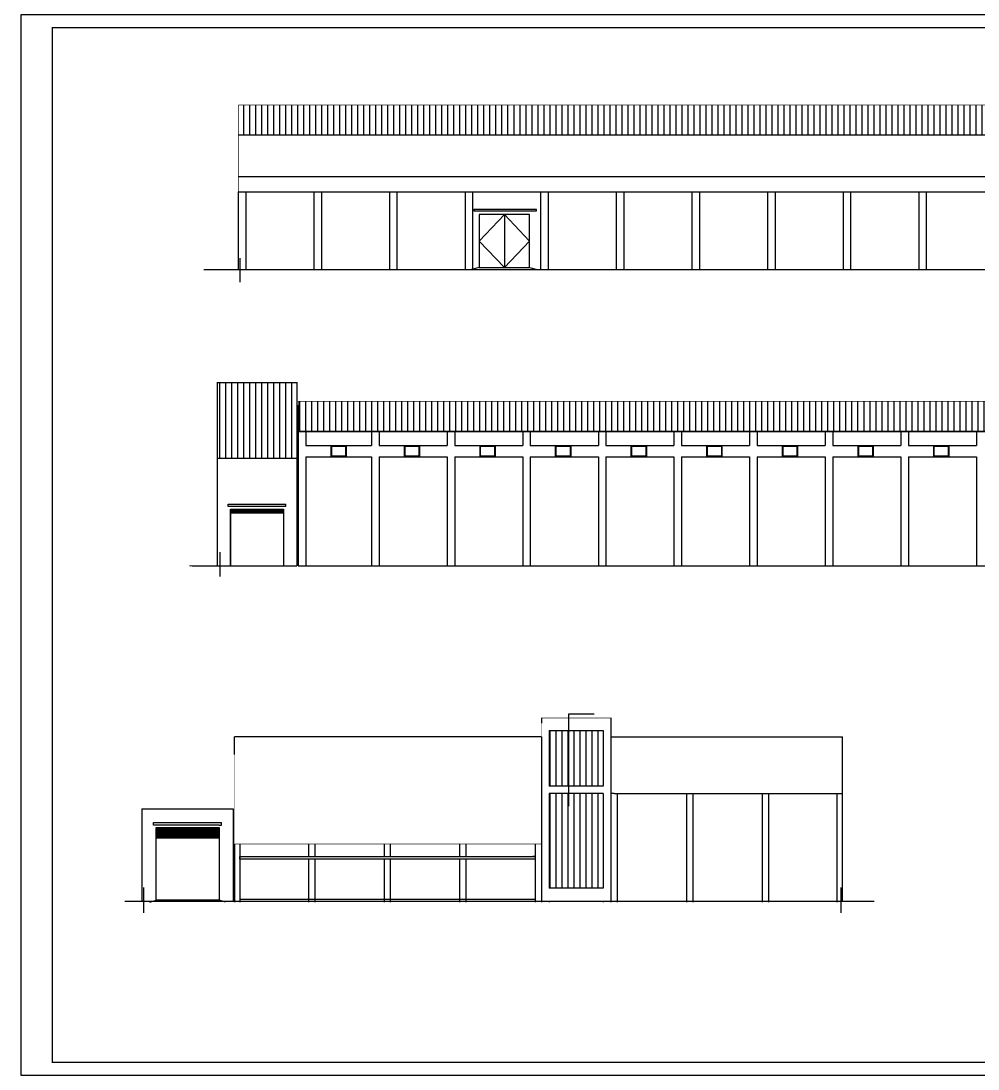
# Model space of a CAD drawing. Extents: x -405456 to 360097, y -329918 to 177160.
# Drawn here: x 28979 to 104928, y -270043 to -186893 of the extents above; entities that cross this region are included whole.
import ezdxf

# ---------------------------------------------------------------- set-up
doc = ezdxf.new("R2010")
doc.units = 0
doc.header["$LTSCALE"] = 1000
doc.header["$MEASUREMENT"] = 0
for name, color, linetype in [('AXIS', 3, 'Continuous'), ('DIM_LEAD', 3, 'Continuous'), ('PUB_TITLE', 4, 'Continuous'), ('WINDOW', 4, 'Continuous')]:
    doc.layers.add(name, color=color, linetype=linetype)
pattern_1 = [(90, (0, 0), (-476.25, 9e-14), [])]

msp = doc.modelspace()

# ---------------------------------------------------------------- hatches: boundary and pattern name
h = msp.add_hatch()
h.set_pattern_fill('ANSI31', color=8, scale=300, angle=45, style=0)
h.set_pattern_definition(pattern_1)
h.paths.add_polyline_path([(46216.9, -193551), (46216.9, -195951), (154456.9, -195951), (154456.9, -193551)])
h = msp.add_hatch()
h.set_pattern_fill('ANSI31', color=8, scale=300, angle=45, style=0)
h.set_pattern_definition(pattern_1)
h.paths.add_polyline_path([(50878.6, -215568.5), (44538.6, -215568.5), (44538.6, -221568.5), (50878.6, -221568.5)])
h = msp.add_hatch()
h.set_pattern_fill('ANSI31', color=8, scale=300, angle=45, style=0)
h.set_pattern_definition([(90, (-210827.2, -362.7), (-476.25, 9e-14), [])])
h.paths.add_polyline_path([(50978.6, -217068.5), (50978.6, -219468.5), (159218.6, -219468.5), (159218.6, -217068.5)])
h = msp.add_hatch()
h.set_pattern_fill('ANSI31', color=8, scale=300, angle=45, style=0)
h.set_pattern_definition(pattern_1)
h.paths.add_polyline_path([(75188.7, -248192.1), (70888.7, -248192.1), (70888.7, -255692.1), (75188.7, -255692.1)])
h.paths.add_polyline_path([(70888.7, -243192.1), (70888.7, -247592.1), (75188.7, -247592.1), (75188.7, -243192.1)])

# ---------------------------------------------------------------- linework, layer by layer
for p, q in [((154556.9, -195951), (46216.9, -195951)), ((154456.9, -199251), (46216.9, -199251)), ((46216.9, -200451), (154456.9, -200451)), ((46216.9, -200451), (46216.9, -206601)), ((46816.9, -200451), (46816.9, -206601)), ((52216.9, -200451), (52216.9, -206601)), ((52816.9, -200451), (52816.9, -206601)), ((58216.9, -200451), (58216.9, -206601)), ((58816.9, -200451), (58816.9, -206601)), ((64216.9, -200451), (64216.9, -206601)), ((64816.9, -200451), (64816.9, -206601)), ((70216.9, -200451), (70216.9, -206601)), ((70816.9, -200451), (70816.9, -206601)), ((76216.9, -200451), (76216.9, -206601)), ((76816.9, -200451), (76816.9, -206601)), ((82216.9, -200451), (82216.9, -206601)), ((82816.9, -200451), (82816.9, -206601)), ((88216.9, -200451), (88216.9, -206601)), ((88816.9, -200451), (88816.9, -206601)), ((94216.9, -200451), (94216.9, -206601)), ((94816.9, -200451), (94816.9, -206601)), ((100216.9, -200451), (100216.9, -206601)), ((100816.9, -200451), (100816.9, -206601)), ((67336.9, -202251), (65336.9, -204351)), ((67336.9, -202251), (67336.9, -206451)), ((69336.9, -204351), (67336.9, -202251)), ((65336.9, -204351), (67336.9, -206451)), ((67336.9, -206451), (69336.9, -204351)), ((43493.3, -206601), (154456.9, -206601)), ((65336.9, -206451), (64736.9, -206601)), ((65336.9, -206451), (64736.9, -206601)), ((65336.9, -206451), (69336.9, -206451)), ((69336.9, -206451), (69936.9, -206601)), ((69336.9, -206451), (69936.9, -206601)), ((44538.6, -215568.5), (44538.6, -230118.5)), ((44538.6, -215568.5), (50878.6, -215568.5)), ((50878.6, -215568.5), (50878.6, -230118.5)), ((50978.6, -217368.5), (50978.6, -230118.5)), ((159218.6, -219468.5), (50878.6, -219468.5)), ((50978.6, -219468.5), (159218.6, -219468.5)), ((51578.6, -219468.5), (51578.6, -220568.5)), ((56798.6, -219468.5), (56798.6, -220568.5)), ((57398.6, -219468.5), (57398.6, -220568.5)), ((62798.6, -219468.5), (62798.6, -220568.5)), ((63398.6, -219468.5), (63398.6, -220568.5)), ((68798.6, -219468.5), (68798.6, -220568.5)), ((69398.6, -219468.5), (69398.6, -220568.5)), ((74798.6, -219468.5), (74798.6, -220568.5)), ((75398.6, -219468.5), (75398.6, -220568.5)), ((80798.6, -219468.5), (80798.6, -220568.5)), ((81398.6, -219468.5), (81398.6, -220568.5)), ((86798.6, -219468.5), (86798.6, -220568.5)), ((87398.6, -219468.5), (87398.6, -220568.5)), ((92798.6, -219468.5), (92798.6, -220568.5)), ((93398.6, -219468.5), (93398.6, -220568.5)), ((98798.6, -219468.5), (98798.6, -220568.5)), ((99398.6, -219468.5), (99398.6, -220568.5)), ((104798.6, -219468.5), (104798.6, -220568.5)), ((51578.6, -220568.5), (56798.6, -220568.5)), ((57398.6, -220568.5), (62798.6, -220568.5)), ((63398.6, -220568.5), (68798.6, -220568.5)), ((69398.6, -220568.5), (74798.6, -220568.5)), ((75398.6, -220568.5), (80798.6, -220568.5)), ((81398.6, -220568.5), (86798.6, -220568.5)), ((87398.6, -220568.5), (92798.6, -220568.5)), ((93398.6, -220568.5), (98798.6, -220568.5)), ((99398.6, -220568.5), (104798.6, -220568.5)), ((44538.6, -221568.5), (50878.6, -221568.5)), ((51578.6, -221468.5), (56798.6, -221468.5)), ((51578.6, -221468.5), (51578.6, -230118.5)), ((56798.6, -221468.5), (56798.6, -230118.5)), ((57398.6, -221468.5), (62798.6, -221468.5)), ((57398.6, -221468.5), (57398.6, -230118.5)), ((62798.6, -221468.5), (62798.6, -230118.5)), ((63398.6, -221468.5), (68798.6, -221468.5)), ((63398.6, -221468.5), (63398.6, -230118.5)), ((68798.6, -221468.5), (68798.6, -230118.5)), ((69398.6, -221468.5), (69398.6, -230118.5)), ((69398.6, -221468.5), (74798.6, -221468.5)), ((74798.6, -221468.5), (74798.6, -230118.5)), ((75398.6, -221468.5), (80798.6, -221468.5)), ((75398.6, -221468.5), (75398.6, -230118.5)), ((80798.6, -221468.5), (80798.6, -230118.5)), ((81398.6, -221468.5), (81398.6, -230118.5)), ((81398.6, -221468.5), (86798.6, -221468.5)), ((86798.6, -221468.5), (86798.6, -230118.5)), ((87398.6, -221468.5), (92798.6, -221468.5)), ((87398.6, -221468.5), (87398.6, -230118.5)), ((92798.6, -221468.5), (92798.6, -230118.5)), ((93398.6, -221468.5), (93398.6, -230118.5)), ((93398.6, -221468.5), (98798.6, -221468.5)), ((98798.6, -221468.5), (98798.6, -230118.5)), ((99398.6, -221468.5), (104798.6, -221468.5)), ((99398.6, -221468.5), (99398.6, -230118.5)), ((104798.6, -221468.5), (104798.6, -230118.5)), ((45408.6, -225418.5), (45408.6, -225218.5)), ((45408.6, -225218.5), (50008.6, -225218.5)), ((50008.6, -225418.5), (50008.6, -225218.5)), ((50008.6, -225418.5), (50008.6, -225218.5)), ((50008.6, -225418.5), (45408.6, -225418.5)), ((45608.6, -225618.5), (45608.6, -230118.5)), ((45608.6, -230118.5), (45608.6, -225618.5)), ((45608.6, -225618.5), (49808.6, -225618.5)), ((45608.6, -225618.5), (49808.6, -225618.5)), ((45608.6, -225718.5), (49808.6, -225718.5)), ((45608.6, -225818.5), (49808.6, -225818.5)), ((45608.6, -225918.5), (49808.6, -225918.5)), ((49808.6, -225618.5), (49808.6, -230118.5)), ((42558.7, -230118.5), (50878.6, -230118.5)), ((50978.6, -230118.5), (161737.9, -230118.5)), ((70288.7, -242192.1), (70288.7, -242592.1)), ((75788.7, -242192.1), (75788.7, -256791.6)), ((70888.7, -243192.1), (70888.7, -247592.1)), ((70888.7, -243192.1), (75188.7, -243192.1)), ((75188.7, -243192.1), (75188.7, -247592.1)), ((75788.7, -243192.1), (75793.9, -243192.1)), ((64033.4, -243691.6), (45918.7, -243691.6)), ((70288.7, -243691.6), (45918.7, -243691.6)), ((70288.7, -243680.9), (70288.7, -256791.6)), ((75788.7, -243691.6), (94158.7, -243691.6)), ((94158.7, -248192.1), (94158.7, -243691.6)), ((75188.7, -247592.1), (70888.7, -247592.1)), ((70288.7, -248542.1), (70288.7, -256791.6)), ((75188.7, -248192.1), (70888.7, -248192.1)), ((70888.7, -248192.1), (70888.7, -255692.1)), ((75188.7, -248192.1), (75188.7, -255692.1)), ((76043.9, -248192.1), (75788.7, -248192.1)), ((76043.9, -248192.1), (94158.7, -248192.1)), ((76288.7, -248192.1), (76288.7, -256791.6)), ((81788.7, -248192.1), (81788.7, -256791.6)), ((82288.7, -248192.1), (82288.7, -256791.6)), ((87788.7, -248192.1), (87788.7, -256791.6)), ((88288.7, -248192.1), (88288.7, -256791.6)), ((93728.7, -248192.1), (93728.7, -248192)), ((93728.7, -248192), (93728.7, -256791.6)), ((93728.7, -248192.1), (93728.7, -248192)), ((93728.7, -248192), (93728.7, -256791.6)), ((94158.7, -256741.6), (94158.7, -248192.1)), ((38578.7, -249392.1), (38578.7, -256741.6)), ((38578.7, -249392.1), (45818.7, -249392.1)), ((45818.7, -249392.1), (45818.7, -256741.6)), ((39498.7, -250692.6), (39498.7, -250492.6)), ((39498.7, -250492.6), (44898.7, -250492.6)), ((44698.7, -250692.6), (39498.7, -250692.6)), ((39698.7, -250892.6), (44698.7, -250892.6)), ((39698.7, -250892.6), (44698.7, -250892.6)), ((39698.7, -250952.6), (44698.7, -250952.6)), ((39698.7, -251012.6), (44698.7, -251012.6)), ((39698.7, -251072.6), (44698.7, -251072.6)), ((44698.7, -250692.6), (44898.7, -250692.6)), ((44898.7, -250692.6), (44898.7, -250492.6)), ((39698.7, -251132.6), (44698.7, -251132.6)), ((39698.7, -251132.6), (44698.7, -251132.6)), ((39698.7, -251192.6), (44698.7, -251192.6)), ((39698.7, -251252.6), (44698.7, -251252.6)), ((39698.7, -251312.6), (44698.7, -251312.6)), ((39698.7, -251372.6), (44698.7, -251372.6)), ((39698.7, -251456.2), (44698.7, -251456.2)), ((39698.7, -251516.2), (44698.7, -251516.2)), ((39698.7, -251576.2), (44698.7, -251576.2)), ((39698.7, -251636.2), (44698.7, -251636.2)), ((39698.7, -251696.2), (44698.7, -251696.2)), ((45918.7, -252192.1), (45918.7, -256791.6)), ((45918.7, -252192.1), (45918.7, -256741.6)), ((46348.7, -252192.1), (46348.7, -256741.6)), ((46348.7, -252192.1), (46348.7, -256791.6)), ((51788.7, -252192.1), (51788.7, -253192.1)), ((52288.7, -252192.1), (52288.7, -253192.1)), ((57788.7, -252192.1), (57788.7, -253192.1)), ((58288.7, -252192.1), (58288.7, -253192.1)), ((63788.7, -252192.1), (63788.7, -253192.1)), ((64288.7, -252192.1), (64288.7, -253192.1)), ((69788.7, -252192.1), (69788.7, -256791.6)), ((69788.7, -252192.1), (69788.7, -256791.6)), ((46348.7, -253392.1), (46348.7, -253192.1)), ((46348.7, -253192.1), (69788.7, -253192.1)), ((49038.7, -253392.1), (46348.7, -253392.1)), ((69788.7, -253392.1), (46348.7, -253392.1)), ((51788.7, -253392.1), (51788.7, -256791.6)), ((52288.7, -253392.1), (52288.7, -256791.6)), ((57788.7, -253392.1), (57788.7, -256791.6)), ((58288.7, -253392.1), (58288.7, -256791.6)), ((63788.7, -253392.1), (63788.7, -256791.6)), ((64288.7, -253392.1), (64288.7, -256791.6)), ((69788.7, -253192.1), (69588.7, -253192.1)), ((69588.7, -253192.1), (69788.7, -253192.1)), ((69788.7, -253192.1), (69788.7, -253392.1)), ((75188.7, -255692.1), (70888.7, -255692.1)), ((96674.9, -256741.6), (37214.9, -256741.6)), ((39198.7, -256791.6), (39698.7, -256642.1)), ((45198.7, -256791.6), (44698.7, -256642.1)), ((69788.7, -256591.6), (46348.7, -256591.6)), ((70888.7, -256741.6), (70888.7, -256791.6)), ((75188.7, -256741.6), (75188.7, -256791.6))]:
    msp.add_line(p, q)
at = {"color": 1}
msp.add_line((45918.7, -245083.2), (45918.7, -243691.6), dxfattribs=at)
for points, const_width in [([(154456.9, -193551), (46216.9, -193551)], 50), ([(46216.9, -193551), (46216.9, -206601)], 50), ([(46216.9, -206601), (46216.9, -193551)], 50), ([(46216.9, -193551), (46216.9, -206601)], 50), ([(154456.9, -206601), (43493.3, -206601)], 80), ([(44538.6, -230118.5), (44538.6, -215568.5), (50878.6, -215568.5), (50878.6, -230118.5)], 50), ([(50978.6, -230118.5), (50978.6, -217068.5), (159218.6, -217068.5), (159218.6, -230118.5)], 50), ([(44538.6, -221568.5), (50878.6, -221568.5)], 50), ([(50878.6, -230118.5), (42328.3, -230118.5)], 80), ([(161737.9, -230118.5), (50978.6, -230118.5)], 80), ([(45918.7, -252192.1), (70288.7, -252192.1), (70288.7, -242192.1), (75793.9, -242192.1), (75793.9, -248190), (94158.7, -248192.1), (94158.7, -256741.6)], 40), ([(45918.7, -252192.1), (45918.7, -243691.6), (70288.7, -243691.6)], 40), ([(38578.7, -256741.6), (38578.7, -249392.1), (45818.7, -249392.1), (45818.7, -256741.6)], 40), ([(45918.7, -252192.1), (45918.7, -256741.6)], 40), ([(37214.9, -256741.6), (45818.7, -256741.6)], 80), ([(45918.7, -256741.6), (96674.9, -256741.6)], 80)]:
    msp.add_lwpolyline(points, dxfattribs=dict(const_width=const_width))
for points in [[(64903.9, -201851.2), (64903.9, -201951.2), (69883.9, -201951.2), (69883.9, -201851.2)], [(65336.9, -206451), (69336.9, -206451), (69336.9, -202251), (65336.9, -202251)], [(44698.7, -256642.1), (39698.7, -256642.1), (39698.7, -250892.6), (44698.7, -250892.6)]]:
    msp.add_lwpolyline(points, close=True)
at = {"layer": 'AXIS'}
for p, q in [((46336.9, -205702.2), (46336.9, -207626)), ((44758.6, -229029.5), (44758.6, -230978.5)), ((38698.7, -255648), (38698.7, -257645.3)), ((94038.7, -255648), (94038.7, -257645.3))]:
    msp.add_line(p, q, dxfattribs=at)
at = {"layer": 'DIM_LEAD'}
for p, q in [((72451.8, -249129.4), (72451.8, -241868.6)), ((72451.8, -241868.6), (74462, -241868.6))]:
    msp.add_line(p, q, dxfattribs=at)
for centre, start, end in [((72451.8, -243313.5), 90, 270), ((72451.8, -243313.5), 270, 90), ((72451.8, -249129.4), 90, 270), ((72451.8, -249129.4), 270, 90)]:
    msp.add_arc(centre, 20, start, end, dxfattribs=at)
at = {"layer": 'PUB_TITLE'}
msp.add_lwpolyline([(28978.8, -270517.9), (177678.8, -270517.9), (177678.8, -186417.9), (28978.8, -186417.9)], close=True, dxfattribs=at)
at = {"layer": 'PUB_TITLE', "const_width": 100}
msp.add_lwpolyline([(31478.8, -269517.9), (176678.8, -269517.9), (176678.8, -187417.9), (31478.8, -187417.9)], close=True, dxfattribs=at)
at = {"layer": 'WINDOW'}
for points in [[(54788.6, -221468.5), (53588.6, -221468.5), (53588.6, -220568.5), (54788.6, -220568.5)], [(54738.6, -221418.5), (53638.6, -221418.5), (53638.6, -220618.5), (54738.6, -220618.5)], [(60608.6, -221468.5), (59408.6, -221468.5), (59408.6, -220568.5), (60608.6, -220568.5)], [(60558.6, -221418.5), (59458.6, -221418.5), (59458.6, -220618.5), (60558.6, -220618.5)], [(66608.6, -221468.5), (65408.6, -221468.5), (65408.6, -220568.5), (66608.6, -220568.5)], [(66558.6, -221418.5), (65458.6, -221418.5), (65458.6, -220618.5), (66558.6, -220618.5)], [(72608.6, -221468.5), (71408.6, -221468.5), (71408.6, -220568.5), (72608.6, -220568.5)], [(72558.6, -221418.5), (71458.6, -221418.5), (71458.6, -220618.5), (72558.6, -220618.5)], [(78608.6, -221468.5), (77408.6, -221468.5), (77408.6, -220568.5), (78608.6, -220568.5)], [(78558.6, -221418.5), (77458.6, -221418.5), (77458.6, -220618.5), (78558.6, -220618.5)], [(84608.6, -221468.5), (83408.6, -221468.5), (83408.6, -220568.5), (84608.6, -220568.5)], [(84558.6, -221418.5), (83458.6, -221418.5), (83458.6, -220618.5), (84558.6, -220618.5)], [(90608.6, -221468.5), (89408.6, -221468.5), (89408.6, -220568.5), (90608.6, -220568.5)], [(90558.6, -221418.5), (89458.6, -221418.5), (89458.6, -220618.5), (90558.6, -220618.5)], [(96608.6, -221468.5), (95408.6, -221468.5), (95408.6, -220568.5), (96608.6, -220568.5)], [(96558.6, -221418.5), (95458.6, -221418.5), (95458.6, -220618.5), (96558.6, -220618.5)], [(102608.6, -221468.5), (101408.6, -221468.5), (101408.6, -220568.5), (102608.6, -220568.5)], [(102558.6, -221418.5), (101458.6, -221418.5), (101458.6, -220618.5), (102558.6, -220618.5)]]:
    msp.add_lwpolyline(points, close=True, dxfattribs=at)

doc.saveas('drawing.dxf')
